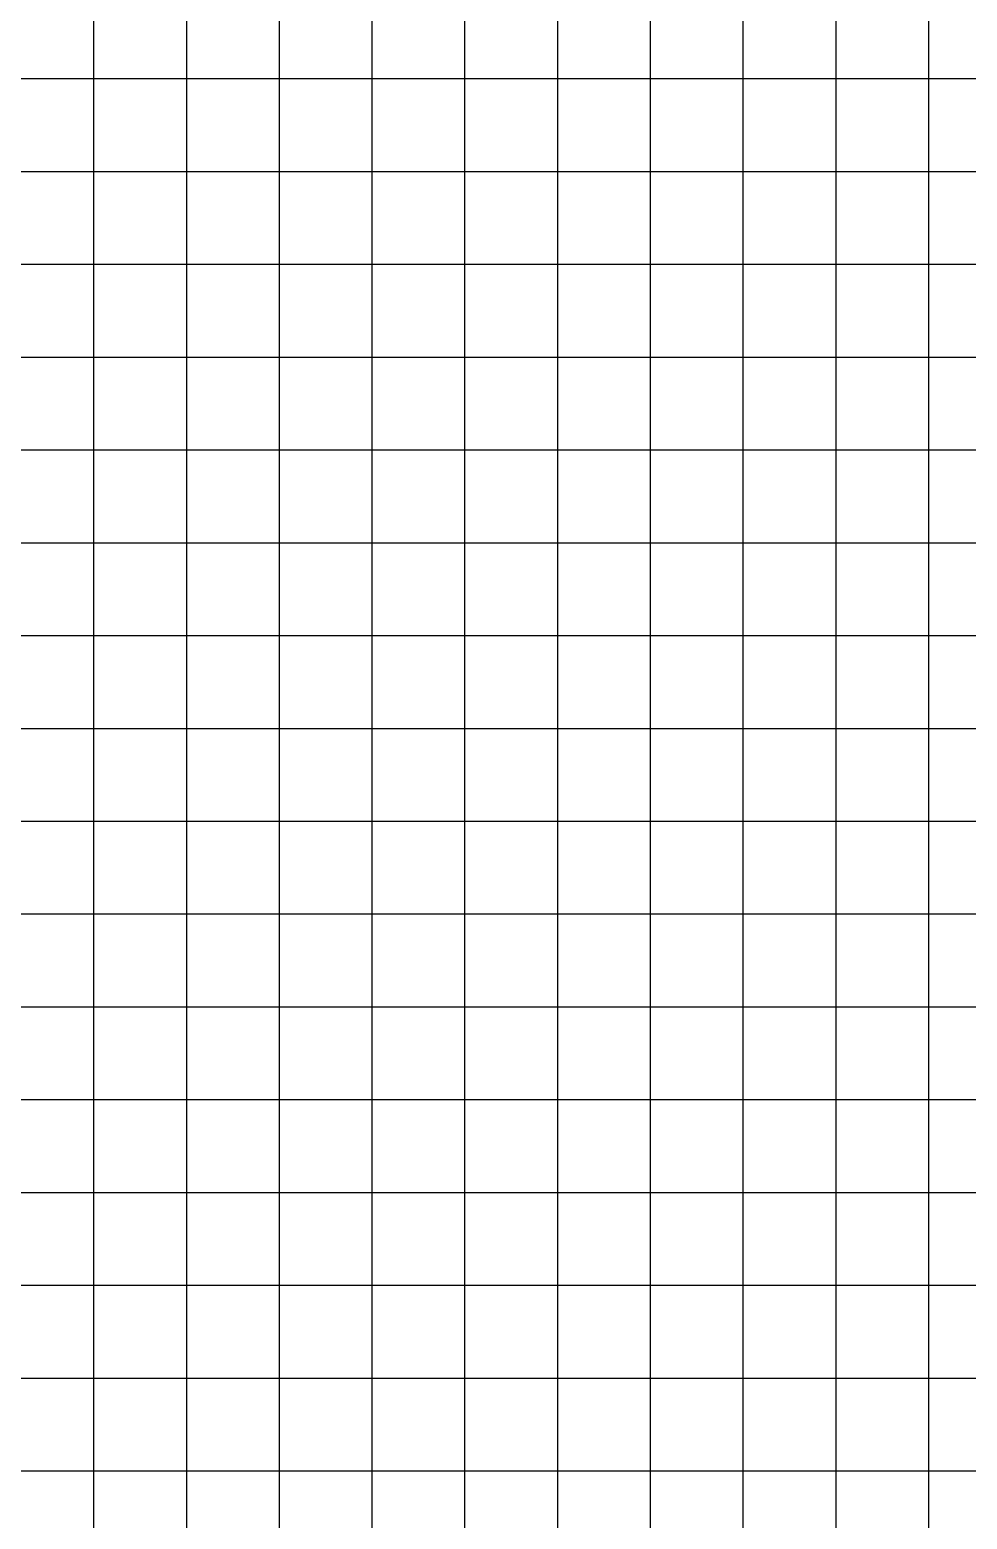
# Model space of a CAD drawing. Header units: millimetres. Extents: x 624 to 227808, y -11573 to 459223.
# Drawn here: x 220731 to 221742, y 445148 to 446753 of the extents above; entities that cross this region are included whole.
import ezdxf

# ---------------------------------------------------------------- set-up
doc = ezdxf.new("R2010")
doc.units = ezdxf.units.MM
doc.layers.add('CV-GRID-LINE', color=252, linetype='Continuous')

msp = doc.modelspace()

# ---------------------------------------------------------------- linework, layer by layer
at = {"layer": 'CV-GRID-LINE'}
for p, q in [((220800, 452500), (220800, 441000)), ((220900, 452500), (220900, 441000)), ((221000, 452500), (221000, 441000)), ((221100, 452500), (221100, 441000)), ((221200, 452500), (221200, 441000)), ((221300, 452500), (221300, 441000)), ((221400, 452500), (221400, 441000)), ((221500, 452500), (221500, 441000)), ((221600, 452500), (221600, 441000)), ((221700, 452500), (221700, 441000)), ((216200, 446700), (223800, 446700)), ((216200, 446600), (223800, 446600)), ((216200, 446500), (223800, 446500)), ((216200, 446400), (223800, 446400)), ((216200, 446300), (223800, 446300)), ((216200, 446200), (223800, 446200)), ((216200, 446100), (223800, 446100)), ((216200, 446000), (223800, 446000)), ((216200, 445900), (223800, 445900)), ((216200, 445800), (223800, 445800)), ((216200, 445700), (223800, 445700)), ((216200, 445600), (223800, 445600)), ((216200, 445500), (223800, 445500)), ((216200, 445400), (223800, 445400)), ((216200, 445300), (223800, 445300)), ((216200, 445200), (223800, 445200))]:
    msp.add_line(p, q, dxfattribs=at)

doc.saveas('drawing.dxf')
